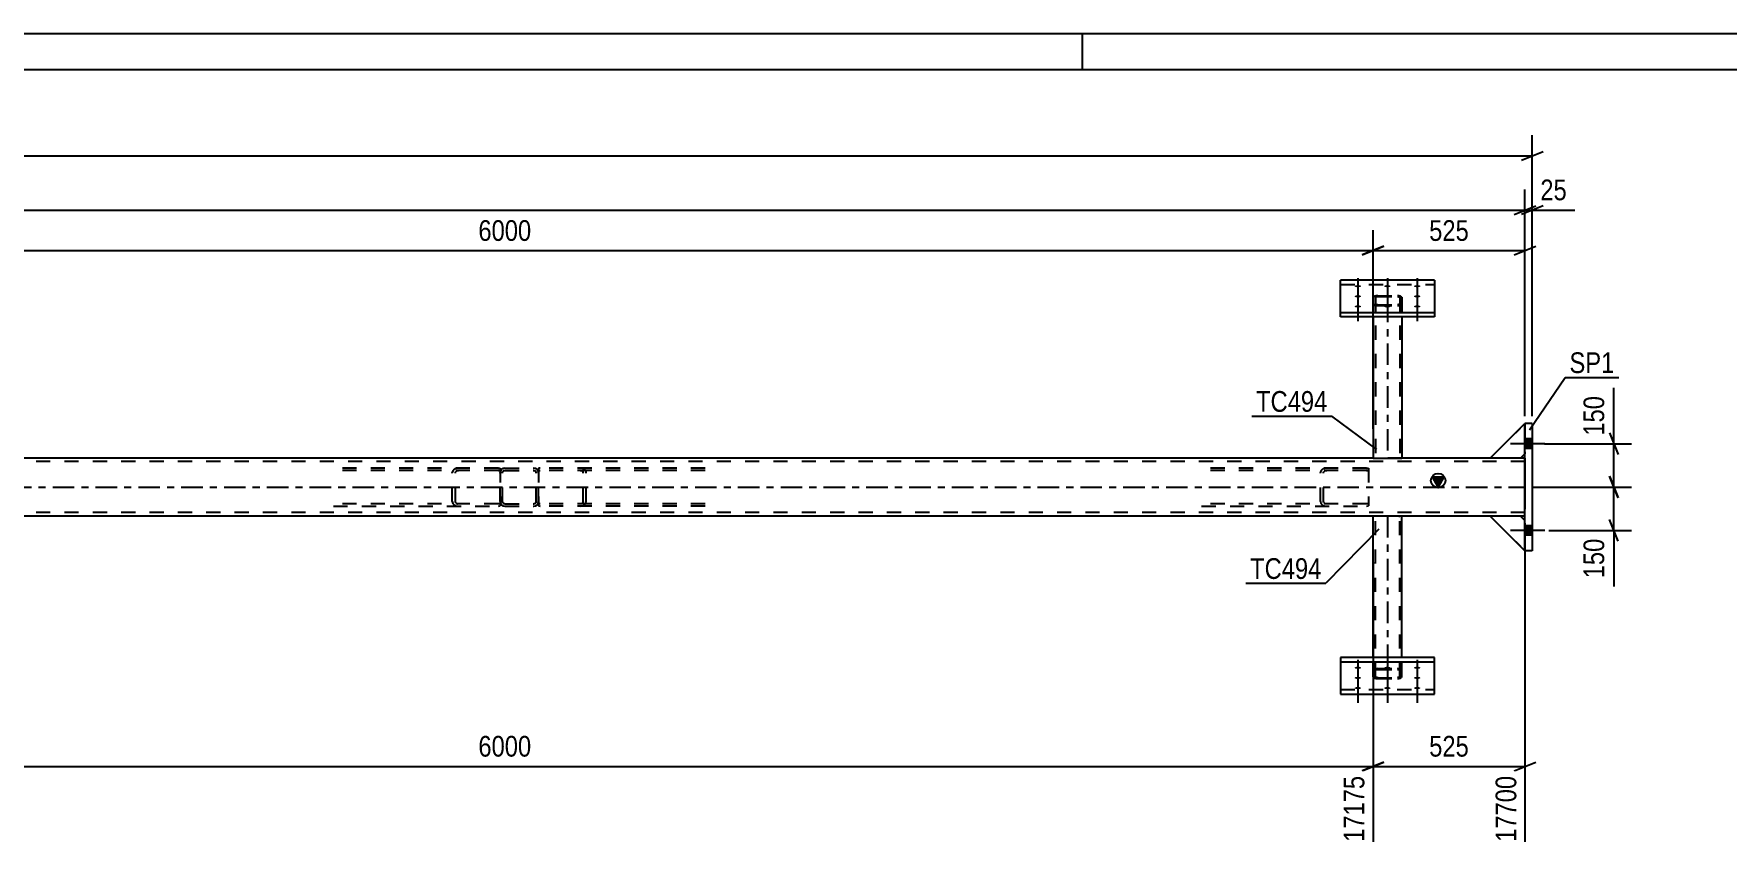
# Model space of a CAD drawing. Header units: millimetres. Extents: x -51 to 790, y -418 to 176.
# Drawn here: x 434.9 to 669, y 63.3 to 175.7 of the extents above; entities that cross this region are included whole.
import ezdxf

# ---------------------------------------------------------------- set-up
doc = ezdxf.new("R2010")
doc.units = ezdxf.units.MM
doc.linetypes.add('DXK_LINE_DOT2', pattern=[3.9198, 1.9599, -1.9599])
doc.linetypes.add('DXK_LINE_DOT3', pattern=[5.9187, 2.979, -0.9799, 0.9799, -0.9799])
doc.styles.add('Arial Narrow', font='ARIALN.TTF', dxfattribs={"height": 0.2})

# ---------------------------------------------------------------- blocks, each defined once
blk = doc.blocks.new('Unknown-389637219-15102')
at = {"color": 5, "linetype": 'Continuous'}
for p, q in [((789.86, 175.66), (-51.14, 175.66)), ((579.86, 170.66), (579.86, 175.66)), ((784.86, 170.66), (-46.14, 170.66))]:
    blk.add_line(p, q, dxfattribs=at)
blk = doc.blocks.new('Part-389637219-15324 - 15315')
at = {"color": 7, "linetype": 'DXK_LINE_DOT2'}
for p, q in [((504.91, 115.6), (504.66, 115.56)), ((504.66, 115.56), (504.66, 110.35)), ((504.66, 115.21), (504.75, 115.25)), ((504.75, 115.25), (504.91, 115.28)), ((527.7, 115.6), (504.91, 115.6)), ((527.7, 115.28), (504.91, 115.28)), ((510.74, 115.55), (510.41, 115.6)), ((510.41, 115.28), (510.57, 115.25)), ((510.81, 115.08), (510.85, 114.96)), ((510.85, 110.96), (510.85, 114.96)), ((511.28, 114.96), (511.22, 115.2)), ((511.28, 110.96), (511.28, 114.96)), ((504.75, 110.66), (504.66, 110.7)), ((504.66, 110.35), (504.91, 110.32)), ((504.91, 110.64), (504.75, 110.66)), ((527.7, 110.64), (504.91, 110.64)), ((527.7, 110.32), (504.91, 110.32)), ((510.57, 110.66), (510.41, 110.64)), ((510.41, 110.32), (510.74, 110.37)), ((510.85, 110.96), (510.81, 110.83)), ((511.22, 110.71), (511.28, 110.96))]:
    blk.add_line(p, q, dxfattribs=at)
for centre, radius, start, end in [((510.47, 114.86), 0.401, 32.4104, 75.4453), ((510.54, 114.77), 0.802, 32.4104, 75.4453), ((510.47, 111.05), 0.401, 284.5547, 327.5896), ((510.54, 111.14), 0.802, 284.5547, 327.5896)]:
    blk.add_arc(centre, radius, start, end, dxfattribs=at)
blk = doc.blocks.new('Part-389637219-15320 - 15315')
at = {"color": 7, "linetype": 'DXK_LINE_DOT2'}
for p, q in [((499.12, 115.6), (476.33, 115.6)), ((499.12, 115.28), (476.33, 115.28)), ((492.82, 115.2), (492.75, 114.96)), ((492.75, 110.96), (492.75, 114.96)), ((493.19, 114.96), (493.22, 115.08)), ((493.19, 110.96), (493.19, 114.96)), ((493.63, 115.6), (493.29, 115.55)), ((493.46, 115.25), (493.63, 115.28)), ((499.12, 115.6), (499.38, 115.56)), ((499.12, 115.28), (499.29, 115.25)), ((499.29, 115.25), (499.38, 115.21)), ((499.38, 115.56), (499.38, 110.35)), ((499.12, 110.64), (476.33, 110.64)), ((476.33, 110.32), (499.12, 110.32)), ((492.75, 110.96), (492.82, 110.71)), ((493.22, 110.83), (493.19, 110.96)), ((493.29, 110.37), (493.63, 110.32)), ((493.63, 110.64), (493.46, 110.66)), ((499.29, 110.66), (499.12, 110.64)), ((499.12, 110.32), (499.38, 110.35)), ((499.38, 110.7), (499.29, 110.66))]:
    blk.add_line(p, q, dxfattribs=at)
for centre, radius, start, end in [((493.5, 114.77), 0.802, 104.5547, 147.5896), ((493.56, 114.86), 0.401, 104.5547, 147.5896), ((493.5, 111.14), 0.802, 212.4104, 255.4453), ((493.56, 111.05), 0.401, 212.4104, 255.4453)]:
    blk.add_arc(centre, radius, start, end, dxfattribs=at)
blk = doc.blocks.new('Part-389637219-15370 - 15315')
at = {"color": 7, "linetype": 'DXK_LINE_DOT2'}
for p, q in [((640.42, 108.96), (636.22, 108.96)), ((636.22, 108.96), (641.02, 104.16)), ((641.02, 108.36), (640.42, 108.96)), ((641.02, 104.16), (641.02, 108.36))]:
    blk.add_line(p, q, dxfattribs=at)
blk = doc.blocks.new('Part-389637219-15323 - 15315')
at = {"color": 7, "linetype": 'DXK_LINE_DOT2'}
for p, q in [((619.12, 115.6), (596.33, 115.6)), ((619.12, 115.28), (596.33, 115.28)), ((612.82, 115.2), (612.75, 114.96)), ((612.75, 110.96), (612.75, 114.96)), ((613.19, 114.96), (613.22, 115.08)), ((613.19, 110.96), (613.19, 114.96)), ((613.63, 115.6), (613.29, 115.55)), ((613.46, 115.25), (613.63, 115.28)), ((619.12, 115.6), (619.38, 115.56)), ((619.12, 115.28), (619.29, 115.25)), ((619.29, 115.25), (619.38, 115.21)), ((619.38, 115.56), (619.38, 110.35)), ((619.12, 110.64), (596.33, 110.64)), ((596.33, 110.32), (619.12, 110.32)), ((612.75, 110.96), (612.82, 110.71)), ((613.22, 110.83), (613.19, 110.96)), ((613.29, 110.37), (613.63, 110.32)), ((613.63, 110.64), (613.46, 110.66)), ((619.29, 110.66), (619.12, 110.64)), ((619.12, 110.32), (619.38, 110.35)), ((619.38, 110.7), (619.29, 110.66))]:
    blk.add_line(p, q, dxfattribs=at)
for centre, radius, start, end in [((613.5, 114.77), 0.802, 104.5547, 147.5896), ((613.56, 114.86), 0.401, 104.5547, 147.5896), ((613.5, 111.14), 0.802, 212.4104, 255.4453), ((613.56, 111.05), 0.401, 212.4104, 255.4453)]:
    blk.add_arc(centre, radius, start, end, dxfattribs=at)
blk = doc.blocks.new('Part-389637219-15373 - 15315')
at = {"color": 7, "linetype": 'DXK_LINE_DOT2'}
for p, q in [((636.22, 116.96), (641.02, 121.76)), ((641.02, 121.76), (641.02, 117.56)), ((641.02, 117.56), (640.42, 116.96)), ((640.42, 116.96), (636.22, 116.96))]:
    blk.add_line(p, q, dxfattribs=at)
blk = doc.blocks.new('Part-389637219-15329 - 15315')
at = {"color": 7, "linetype": 'DXK_LINE_DOT2'}
for p, q in [((499.43, 115.2), (499.38, 114.96)), ((499.38, 110.96), (499.38, 114.96)), ((499.7, 114.96), (499.72, 115.08)), ((499.7, 110.96), (499.7, 114.96)), ((500.02, 115.6), (499.77, 115.55)), ((499.9, 115.25), (500.02, 115.28)), ((500.02, 115.6), (504.02, 115.6)), ((500.02, 115.28), (504.02, 115.28)), ((504.26, 115.55), (504.02, 115.6)), ((504.02, 115.28), (504.14, 115.25)), ((504.31, 115.08), (504.34, 114.96)), ((504.34, 110.96), (504.34, 114.96)), ((504.66, 114.96), (504.61, 115.2)), ((504.66, 110.96), (504.66, 114.96)), ((499.38, 110.96), (499.43, 110.71)), ((499.72, 110.83), (499.7, 110.96)), ((499.77, 110.37), (500.02, 110.32)), ((500.02, 110.64), (499.9, 110.66)), ((500.02, 110.64), (504.02, 110.64)), ((500.02, 110.32), (504.02, 110.32)), ((504.14, 110.66), (504.02, 110.64)), ((504.02, 110.32), (504.26, 110.37)), ((504.34, 110.96), (504.31, 110.83)), ((504.61, 110.71), (504.66, 110.96))]:
    blk.add_line(p, q, dxfattribs=at)
for centre, radius, start, end in [((500.02, 114.96), 0.64, 112.5, 157.5), ((500.02, 114.96), 0.32, 112.5, 157.5), ((504.02, 114.96), 0.32, 22.5, 67.5), ((504.02, 114.96), 0.64, 22.5, 67.5), ((500.02, 110.96), 0.64, 202.5, 247.5), ((500.02, 110.96), 0.32, 202.5, 247.5), ((504.02, 110.96), 0.32, 292.5, 337.5), ((504.02, 110.96), 0.64, 292.5, 337.5)]:
    blk.add_arc(centre, radius, start, end, dxfattribs=at)
blk = doc.blocks.new('Part-389637219-15375 - 15315')
at = {"color": 7, "linetype": 'DXK_LINE_DOT2'}
for p, q in [((636.22, 116.96), (641.02, 121.76)), ((641.02, 121.76), (641.02, 117.56)), ((641.02, 117.56), (640.42, 116.96)), ((640.42, 116.96), (636.22, 116.96))]:
    blk.add_line(p, q, dxfattribs=at)
blk = doc.blocks.new('Part-389637219-15336 - 15315')
at = {"color": 2, "linetype": 'Continuous'}
for p, q in [((620.02, 89.39), (620.02, 108.96)), ((624.02, 108.96), (620.02, 108.96)), ((624.02, 89.39), (624.02, 108.96))]:
    blk.add_line(p, q, dxfattribs=at)
at = {"color": 7, "linetype": 'DXK_LINE_DOT2'}
for p, q in [((620.34, 86.7), (620.34, 108.96)), ((623.6, 108.96), (623.62, 108.96)), ((623.67, 108.96), (623.7, 108.96)), ((623.7, 86.7), (623.7, 108.96)), ((620.02, 86.7), (620.02, 89.39)), ((624.02, 86.7), (624.02, 89.39)), ((620.07, 87.71), (620.02, 87.63)), ((620.02, 86.7), (620.07, 86.61)), ((620.21, 87.78), (620.07, 87.71)), ((620.07, 86.61), (620.21, 86.54)), ((620.41, 87.83), (620.21, 87.78)), ((620.34, 87.63), (620.36, 87.67)), ((620.36, 86.66), (620.34, 86.7)), ((620.36, 87.67), (620.43, 87.71)), ((620.43, 86.62), (620.36, 86.66)), ((620.66, 87.85), (620.41, 87.83)), ((620.43, 87.71), (620.54, 87.73)), ((620.54, 86.6), (620.43, 86.62)), ((620.54, 87.73), (620.66, 87.74)), ((620.66, 86.59), (620.54, 86.6)), ((620.66, 87.85), (623.38, 87.85)), ((620.66, 87.74), (623.38, 87.74)), ((623.62, 87.83), (623.38, 87.85)), ((623.38, 87.74), (623.5, 87.73)), ((623.5, 86.6), (623.38, 86.59)), ((623.5, 87.73), (623.6, 87.71)), ((623.6, 86.62), (623.5, 86.6)), ((623.6, 87.71), (623.67, 87.67)), ((623.67, 86.66), (623.6, 86.62)), ((623.83, 87.78), (623.62, 87.83)), ((623.67, 87.67), (623.7, 87.63)), ((623.7, 86.7), (623.67, 86.66)), ((623.97, 87.71), (623.83, 87.78)), ((623.83, 86.54), (623.97, 86.61)), ((624.02, 87.63), (623.97, 87.71)), ((623.97, 86.61), (624.02, 86.7)), ((620.21, 86.54), (620.41, 86.5)), ((620.41, 86.5), (620.66, 86.48)), ((620.66, 86.59), (623.38, 86.59)), ((620.66, 86.48), (623.38, 86.48)), ((623.38, 86.48), (623.62, 86.5)), ((623.62, 86.5), (623.83, 86.54))]:
    blk.add_line(p, q, dxfattribs=at)
at = {"color": 7, "linetype": 'DXK_LINE_DOT3'}
blk.add_line((622.02, 108.96), (622.02, 87.16), dxfattribs=at)
blk = doc.blocks.new('Part-389637219-15353 - 15315')
at = {"color": 2, "linetype": 'Continuous'}
for p, q in [((641.02, 104.16), (641.02, 121.76)), ((642.02, 121.76), (641.02, 121.76)), ((642.02, 121.76), (642.02, 104.16)), ((642.02, 104.16), (641.02, 104.16))]:
    blk.add_line(p, q, dxfattribs=at)
blk = doc.blocks.new('Part-389637219-15355 - 15315')
at = {"color": 7, "linetype": 'DXK_LINE_DOT2'}
for p, q in [((620.07, 139.3), (620.02, 139.22)), ((620.02, 139.22), (620.02, 136.53)), ((620.02, 138.29), (620.07, 138.2)), ((620.21, 139.37), (620.07, 139.3)), ((620.07, 138.2), (620.21, 138.13)), ((620.41, 139.42), (620.21, 139.37)), ((620.21, 138.13), (620.41, 138.08)), ((620.34, 139.22), (620.36, 139.26)), ((620.34, 139.22), (620.34, 116.96)), ((620.36, 138.24), (620.34, 138.29)), ((620.36, 139.26), (620.43, 139.29)), ((620.43, 138.21), (620.36, 138.24)), ((620.66, 139.43), (620.41, 139.42)), ((620.43, 139.29), (620.54, 139.32)), ((620.54, 138.18), (620.43, 138.21)), ((620.54, 139.32), (620.66, 139.32)), ((620.66, 138.18), (620.54, 138.18)), ((620.66, 139.43), (623.38, 139.43)), ((620.66, 139.32), (623.38, 139.32)), ((620.66, 138.18), (623.38, 138.18)), ((623.62, 139.42), (623.38, 139.43)), ((623.38, 139.32), (623.5, 139.32)), ((623.5, 138.18), (623.38, 138.18)), ((623.5, 139.32), (623.6, 139.29)), ((623.6, 138.21), (623.5, 138.18)), ((623.6, 139.29), (623.67, 139.26)), ((623.67, 138.24), (623.6, 138.21)), ((623.83, 139.37), (623.62, 139.42)), ((623.62, 138.08), (623.83, 138.13)), ((623.67, 139.26), (623.7, 139.22)), ((623.7, 138.29), (623.67, 138.24)), ((623.7, 139.22), (623.7, 116.96)), ((623.97, 139.3), (623.83, 139.37)), ((623.83, 138.13), (623.97, 138.2)), ((624.02, 139.22), (623.97, 139.3)), ((623.97, 138.2), (624.02, 138.29)), ((624.02, 139.22), (624.02, 136.53)), ((620.41, 138.08), (620.66, 138.07)), ((620.66, 138.07), (623.38, 138.07)), ((623.38, 138.07), (623.62, 138.08)), ((623.67, 116.96), (623.7, 116.96))]:
    blk.add_line(p, q, dxfattribs=at)
at = {"color": 7, "linetype": 'DXK_LINE_DOT3'}
blk.add_line((622.02, 138.75), (622.02, 116.96), dxfattribs=at)
at = {"color": 2, "linetype": 'Continuous'}
for p, q in [((620.02, 136.53), (620.02, 116.96)), ((624.02, 136.53), (624.02, 116.96)), ((620.02, 116.96), (624.02, 116.96))]:
    blk.add_line(p, q, dxfattribs=at)
blk = doc.blocks.new('Part-389637219-15356 - 15315')
at = {"color": 2, "linetype": 'Continuous'}
for p, q in [((628.52, 89.39), (615.52, 89.39)), ((615.52, 89.39), (615.52, 84.34)), ((628.52, 84.34), (628.52, 89.39)), ((615.52, 88.78), (628.52, 88.78)), ((615.52, 84.34), (628.52, 84.34))]:
    blk.add_line(p, q, dxfattribs=at)
at = {"color": 7, "linetype": 'DXK_LINE_DOT2'}
blk.add_line((615.52, 84.94), (628.52, 84.94), dxfattribs=at)
blk = doc.blocks.new('Part-389637219-15357 - 15315')
at = {"color": 2, "linetype": 'Continuous'}
for p, q in [((615.52, 136.53), (615.52, 141.57)), ((628.52, 141.57), (615.52, 141.57)), ((628.52, 141.57), (628.52, 136.53)), ((615.52, 137.13), (628.52, 137.13)), ((628.52, 136.53), (615.52, 136.53))]:
    blk.add_line(p, q, dxfattribs=at)
at = {"color": 7, "linetype": 'DXK_LINE_DOT2'}
blk.add_line((615.52, 140.97), (628.52, 140.97), dxfattribs=at)
blk = doc.blocks.new('Bolt-389637219-15488 - 15315')
at = {"linetype": 'Continuous'}
for points in [[(641.02, 119.62), (641.02, 118.3), (642.02, 118.3), (642.02, 119.62)], [(641.02, 119.62), (641.02, 118.3), (642.02, 118.3), (642.02, 119.62)], [(641.02, 107.62), (641.02, 106.3), (642.02, 106.3), (642.02, 107.62)], [(641.02, 107.62), (641.02, 106.3), (642.02, 106.3), (642.02, 107.62)]]:
    blk.add_hatch(color=1, dxfattribs=at).paths.add_polyline_path(points)
at = {"color": 1, "linetype": 'Continuous'}
for p, q in [((642.02, 119.62), (641.02, 119.62)), ((642.02, 119.62), (641.02, 119.62)), ((643.78, 118.96), (639.02, 118.96)), ((643.78, 118.96), (639.02, 118.96)), ((642.02, 118.3), (641.02, 118.3)), ((642.02, 118.3), (641.02, 118.3)), ((643.78, 106.96), (639.02, 106.96)), ((643.78, 106.96), (639.02, 106.96)), ((642.02, 107.62), (641.02, 107.62)), ((642.02, 107.62), (641.02, 107.62)), ((642.02, 106.3), (641.02, 106.3)), ((642.02, 106.3), (641.02, 106.3))]:
    blk.add_line(p, q, dxfattribs=at)
blk = doc.blocks.new('Part-389637219-15371 - 15315')
at = {"color": 2, "linetype": 'Continuous'}
for p, q in [((640.42, 108.96), (636.22, 108.96)), ((636.22, 108.96), (641.02, 104.16)), ((641.02, 108.36), (640.42, 108.96))]:
    blk.add_line(p, q, dxfattribs=at)
at = {"color": 7, "linetype": 'DXK_LINE_DOT2'}
blk.add_line((641.02, 104.16), (641.02, 108.36), dxfattribs=at)
blk = doc.blocks.new('Part-389637219-15372 - 15315')
at = {"color": 7, "linetype": 'DXK_LINE_DOT2'}
for p, q in [((640.42, 108.96), (636.22, 108.96)), ((636.22, 108.96), (641.02, 104.16)), ((641.02, 108.36), (640.42, 108.96)), ((641.02, 104.16), (641.02, 108.36))]:
    blk.add_line(p, q, dxfattribs=at)
blk = doc.blocks.new('Part-389637219-15374 - 15315')
at = {"color": 2, "linetype": 'Continuous'}
for p, q in [((636.22, 116.96), (641.02, 121.76)), ((641.02, 117.56), (640.42, 116.96)), ((640.42, 116.96), (636.22, 116.96))]:
    blk.add_line(p, q, dxfattribs=at)
at = {"color": 7, "linetype": 'DXK_LINE_DOT2'}
blk.add_line((641.02, 117.56), (641.02, 121.76), dxfattribs=at)
blk = doc.blocks.new('Part-389637219-15395 - 15315')
at = {"linetype": 'Continuous'}
blk.add_hatch(color=2, dxfattribs=at).paths.add_polyline_path([(629.02, 112.96), (628.22, 114.36), (629.82, 114.36)])
at = {"color": 7, "linetype": 'DXK_LINE_DOT2'}
for p, q in [((641.02, 116.48), (11.38, 116.48)), ((624.02, 116.96), (620.02, 116.96)), ((640.42, 116.96), (636.22, 116.96)), ((641.02, 116.96), (641.02, 116)), ((641.02, 116.96), (641.02, 116.68)), ((641.02, 109.44), (11.38, 109.44)), ((624.02, 108.96), (620.02, 108.96)), ((640.42, 108.96), (636.22, 108.96)), ((641.02, 108.96), (641.02, 109.92))]:
    blk.add_line(p, q, dxfattribs=at)
at = {"color": 2, "linetype": 'Continuous'}
for p, q in [((620.02, 116.96), (384.02, 116.96)), ((636.22, 116.96), (624.02, 116.96)), ((641.02, 116.96), (640.42, 116.96)), ((641.02, 116), (641.02, 109.92)), ((629.02, 112.96), (628.22, 114.36)), ((628.22, 114.36), (629.82, 114.36)), ((629.82, 114.36), (629.02, 112.96)), ((620.02, 108.96), (384.02, 108.96)), ((636.22, 108.96), (624.02, 108.96)), ((641.02, 108.96), (640.42, 108.96))]:
    blk.add_line(p, q, dxfattribs=at)
at = {"color": 7, "linetype": 'DXK_LINE_DOT3'}
blk.add_line((11.38, 112.96), (641.02, 112.96), dxfattribs=at)
at = {"color": 2, "linetype": 'Continuous'}
blk.add_circle((629.02, 113.86), 1, dxfattribs=at)
blk = doc.blocks.new('Bolt-389637219-15490 - 15315')
at = {"linetype": 'Continuous'}
for points in [[(617.92, 88.11), (618.01, 88.11), (618.1, 88.1), (618.18, 88.09), (618.24, 88.06), (618.3, 88.04), (618.34, 88.01), (618.36, 87.98), (618.36, 87.95), (618.34, 87.92), (618.3, 87.89), (618.24, 87.86), (618.18, 87.84), (618.1, 87.83), (618.01, 87.82), (617.92, 87.81), (617.83, 87.82), (617.74, 87.83), (617.66, 87.84), (617.59, 87.86), (617.54, 87.89), (617.5, 87.92), (617.48, 87.95), (617.48, 87.98), (617.5, 88.01), (617.54, 88.04), (617.59, 88.06), (617.66, 88.09), (617.74, 88.1), (617.83, 88.11)], [(617.92, 86.72), (618.01, 86.72), (618.1, 86.71), (618.18, 86.69), (618.24, 86.67), (618.3, 86.64), (618.34, 86.61), (618.36, 86.58), (618.36, 86.55), (618.34, 86.52), (618.3, 86.49), (618.24, 86.47), (618.18, 86.45), (618.1, 86.43), (618.01, 86.42), (617.92, 86.42), (617.83, 86.42), (617.74, 86.43), (617.66, 86.45), (617.59, 86.47), (617.54, 86.49), (617.5, 86.52), (617.48, 86.55), (617.48, 86.58), (617.5, 86.61), (617.54, 86.64), (617.59, 86.67), (617.66, 86.69), (617.74, 86.71), (617.83, 86.72)], [(622, 88.11), (622.09, 88.11), (622.18, 88.1), (622.26, 88.09), (622.32, 88.06), (622.38, 88.04), (622.42, 88.01), (622.44, 87.98), (622.44, 87.95), (622.42, 87.92), (622.38, 87.89), (622.32, 87.86), (622.26, 87.84), (622.18, 87.83), (622.09, 87.82), (622, 87.81), (621.91, 87.82), (621.82, 87.83), (621.74, 87.84), (621.67, 87.86), (621.62, 87.89), (621.58, 87.92), (621.56, 87.95), (621.56, 87.98), (621.58, 88.01), (621.62, 88.04), (621.67, 88.06), (621.74, 88.09), (621.82, 88.1), (621.91, 88.11)], [(626.12, 88.11), (626.21, 88.11), (626.3, 88.1), (626.38, 88.09), (626.44, 88.06), (626.5, 88.04), (626.54, 88.01), (626.56, 87.98), (626.56, 87.95), (626.54, 87.92), (626.5, 87.89), (626.44, 87.86), (626.38, 87.84), (626.3, 87.83), (626.21, 87.82), (626.12, 87.81), (626.03, 87.82), (625.94, 87.83), (625.86, 87.84), (625.79, 87.86), (625.74, 87.89), (625.7, 87.92), (625.68, 87.95), (625.68, 87.98), (625.7, 88.01), (625.74, 88.04), (625.79, 88.06), (625.86, 88.09), (625.94, 88.1), (626.03, 88.11)], [(626.12, 86.72), (626.21, 86.72), (626.3, 86.71), (626.38, 86.69), (626.44, 86.67), (626.5, 86.64), (626.54, 86.61), (626.56, 86.58), (626.56, 86.55), (626.54, 86.52), (626.5, 86.49), (626.44, 86.47), (626.38, 86.45), (626.3, 86.43), (626.21, 86.42), (626.12, 86.42), (626.03, 86.42), (625.94, 86.43), (625.86, 86.45), (625.79, 86.47), (625.74, 86.49), (625.7, 86.52), (625.68, 86.55), (625.68, 86.58), (625.7, 86.61), (625.74, 86.64), (625.79, 86.67), (625.86, 86.69), (625.94, 86.71), (626.03, 86.72)], [(617.92, 85.31), (618.01, 85.31), (618.1, 85.3), (618.18, 85.28), (618.24, 85.26), (618.3, 85.23), (618.34, 85.21), (618.36, 85.17), (618.36, 85.14), (618.34, 85.11), (618.3, 85.08), (618.24, 85.06), (618.18, 85.04), (618.1, 85.02), (618.01, 85.01), (617.92, 85.01), (617.83, 85.01), (617.74, 85.02), (617.66, 85.04), (617.59, 85.06), (617.54, 85.08), (617.5, 85.11), (617.48, 85.14), (617.48, 85.17), (617.5, 85.21), (617.54, 85.23), (617.59, 85.26), (617.66, 85.28), (617.74, 85.3), (617.83, 85.31)], [(622, 85.31), (622.09, 85.31), (622.18, 85.3), (622.26, 85.28), (622.32, 85.26), (622.38, 85.23), (622.42, 85.21), (622.44, 85.17), (622.44, 85.14), (622.42, 85.11), (622.38, 85.08), (622.32, 85.06), (622.26, 85.04), (622.18, 85.02), (622.09, 85.01), (622, 85.01), (621.91, 85.01), (621.82, 85.02), (621.74, 85.04), (621.67, 85.06), (621.62, 85.08), (621.58, 85.11), (621.56, 85.14), (621.56, 85.17), (621.58, 85.21), (621.62, 85.23), (621.67, 85.26), (621.74, 85.28), (621.82, 85.3), (621.91, 85.31)], [(626.12, 85.31), (626.21, 85.31), (626.3, 85.3), (626.38, 85.28), (626.44, 85.26), (626.5, 85.23), (626.54, 85.21), (626.56, 85.17), (626.56, 85.14), (626.54, 85.11), (626.5, 85.08), (626.44, 85.06), (626.38, 85.04), (626.3, 85.02), (626.21, 85.01), (626.12, 85.01), (626.03, 85.01), (625.94, 85.02), (625.86, 85.04), (625.79, 85.06), (625.74, 85.08), (625.7, 85.11), (625.68, 85.14), (625.68, 85.17), (625.7, 85.21), (625.74, 85.23), (625.79, 85.26), (625.86, 85.28), (625.94, 85.3), (626.03, 85.31)]]:
    blk.add_hatch(color=1, dxfattribs=at).paths.add_polyline_path(points)
at = {"color": 1, "linetype": 'Continuous'}
for p, q in [((617.92, 89.05), (617.92, 85.93)), ((622, 89.05), (622, 85.93)), ((626.12, 89.05), (626.12, 85.93)), ((617.92, 87.66), (617.92, 84.54)), ((626.12, 87.66), (626.12, 84.54)), ((617.92, 86.25), (617.92, 83.13)), ((622, 86.25), (622, 83.13)), ((626.12, 86.25), (626.12, 83.13))]:
    blk.add_line(p, q, dxfattribs=at)
blk = doc.blocks.new('Bolt-389637219-15491 - 15315')
at = {"linetype": 'Continuous'}
for points in [[(617.92, 140.6), (617.83, 140.61), (617.74, 140.62), (617.66, 140.63), (617.59, 140.65), (617.54, 140.68), (617.5, 140.71), (617.48, 140.74), (617.48, 140.77), (617.5, 140.8), (617.54, 140.83), (617.59, 140.85), (617.66, 140.88), (617.74, 140.89), (617.83, 140.9), (617.92, 140.9), (618.01, 140.9), (618.1, 140.89), (618.18, 140.88), (618.24, 140.85), (618.3, 140.83), (618.34, 140.8), (618.36, 140.77), (618.36, 140.74), (618.34, 140.71), (618.3, 140.68), (618.24, 140.65), (618.18, 140.63), (618.1, 140.62), (618.01, 140.61)], [(622, 140.6), (621.91, 140.61), (621.82, 140.62), (621.74, 140.63), (621.67, 140.65), (621.62, 140.68), (621.58, 140.71), (621.56, 140.74), (621.56, 140.77), (621.58, 140.8), (621.62, 140.83), (621.67, 140.85), (621.74, 140.88), (621.82, 140.89), (621.91, 140.9), (622, 140.9), (622.09, 140.9), (622.18, 140.89), (622.26, 140.88), (622.32, 140.85), (622.38, 140.83), (622.42, 140.8), (622.44, 140.77), (622.44, 140.74), (622.42, 140.71), (622.38, 140.68), (622.32, 140.65), (622.26, 140.63), (622.18, 140.62), (622.09, 140.61)], [(626.12, 140.6), (626.03, 140.61), (625.94, 140.62), (625.86, 140.63), (625.79, 140.65), (625.74, 140.68), (625.7, 140.71), (625.68, 140.74), (625.68, 140.77), (625.7, 140.8), (625.74, 140.83), (625.79, 140.85), (625.86, 140.88), (625.94, 140.89), (626.03, 140.9), (626.12, 140.9), (626.21, 140.9), (626.3, 140.89), (626.38, 140.88), (626.44, 140.85), (626.5, 140.83), (626.54, 140.8), (626.56, 140.77), (626.56, 140.74), (626.54, 140.71), (626.5, 140.68), (626.44, 140.65), (626.38, 140.63), (626.3, 140.62), (626.21, 140.61)], [(617.92, 139.19), (617.83, 139.2), (617.74, 139.21), (617.66, 139.22), (617.59, 139.24), (617.54, 139.27), (617.5, 139.3), (617.48, 139.33), (617.48, 139.36), (617.5, 139.39), (617.54, 139.42), (617.59, 139.45), (617.66, 139.47), (617.74, 139.48), (617.83, 139.49), (617.92, 139.5), (618.01, 139.49), (618.1, 139.48), (618.18, 139.47), (618.24, 139.45), (618.3, 139.42), (618.34, 139.39), (618.36, 139.36), (618.36, 139.33), (618.34, 139.3), (618.3, 139.27), (618.24, 139.24), (618.18, 139.22), (618.1, 139.21), (618.01, 139.2)], [(617.92, 137.8), (617.83, 137.8), (617.74, 137.81), (617.66, 137.83), (617.59, 137.85), (617.54, 137.87), (617.5, 137.9), (617.48, 137.93), (617.48, 137.97), (617.5, 138), (617.54, 138.02), (617.59, 138.05), (617.66, 138.07), (617.74, 138.09), (617.83, 138.1), (617.92, 138.1), (618.01, 138.1), (618.1, 138.09), (618.18, 138.07), (618.24, 138.05), (618.3, 138.02), (618.34, 138), (618.36, 137.97), (618.36, 137.93), (618.34, 137.9), (618.3, 137.87), (618.24, 137.85), (618.18, 137.83), (618.1, 137.81), (618.01, 137.8)], [(622, 137.8), (621.91, 137.8), (621.82, 137.81), (621.74, 137.83), (621.67, 137.85), (621.62, 137.87), (621.58, 137.9), (621.56, 137.93), (621.56, 137.97), (621.58, 138), (621.62, 138.02), (621.67, 138.05), (621.74, 138.07), (621.82, 138.09), (621.91, 138.1), (622, 138.1), (622.09, 138.1), (622.18, 138.09), (622.26, 138.07), (622.32, 138.05), (622.38, 138.02), (622.42, 138), (622.44, 137.97), (622.44, 137.93), (622.42, 137.9), (622.38, 137.87), (622.32, 137.85), (622.26, 137.83), (622.18, 137.81), (622.09, 137.8)], [(626.12, 139.19), (626.03, 139.2), (625.94, 139.21), (625.86, 139.22), (625.79, 139.24), (625.74, 139.27), (625.7, 139.3), (625.68, 139.33), (625.68, 139.36), (625.7, 139.39), (625.74, 139.42), (625.79, 139.45), (625.86, 139.47), (625.94, 139.48), (626.03, 139.49), (626.12, 139.5), (626.21, 139.49), (626.3, 139.48), (626.38, 139.47), (626.44, 139.45), (626.5, 139.42), (626.54, 139.39), (626.56, 139.36), (626.56, 139.33), (626.54, 139.3), (626.5, 139.27), (626.44, 139.24), (626.38, 139.22), (626.3, 139.21), (626.21, 139.2)], [(626.12, 137.8), (626.03, 137.8), (625.94, 137.81), (625.86, 137.83), (625.79, 137.85), (625.74, 137.87), (625.7, 137.9), (625.68, 137.93), (625.68, 137.97), (625.7, 138), (625.74, 138.02), (625.79, 138.05), (625.86, 138.07), (625.94, 138.09), (626.03, 138.1), (626.12, 138.1), (626.21, 138.1), (626.3, 138.09), (626.38, 138.07), (626.44, 138.05), (626.5, 138.02), (626.54, 138), (626.56, 137.97), (626.56, 137.93), (626.54, 137.9), (626.5, 137.87), (626.44, 137.85), (626.38, 137.83), (626.3, 137.81), (626.21, 137.8)]]:
    blk.add_hatch(color=1, dxfattribs=at).paths.add_polyline_path(points)
at = {"color": 1, "linetype": 'Continuous'}
for p, q in [((617.92, 141.84), (617.92, 138.72)), ((617.92, 140.43), (617.92, 137.32)), ((622, 141.84), (622, 138.72)), ((626.12, 141.84), (626.12, 138.72)), ((626.12, 140.43), (626.12, 137.32)), ((617.92, 139.04), (617.92, 135.92)), ((622, 139.04), (622, 135.92)), ((626.12, 139.04), (626.12, 135.92))]:
    blk.add_line(p, q, dxfattribs=at)
blk = doc.blocks.new('StraightDimension-389637219-31027 - 15315')
at = {"color": 7, "linetype": 'Continuous'}
for p, q in [((620.02, 121.04), (620.02, 148.52)), ((380.02, 145.67), (620.02, 145.67)), ((618.52, 145.07), (621.52, 146.27))]:
    blk.add_line(p, q, dxfattribs=at)
at = {"color": 0}
blk.add_wipeout([(504.27, 146.42), (504.27, 150.62), (495.76, 150.62), (495.76, 146.42)], dxfattribs=at)
at = {"color": 3, "style": 'Arial Narrow'}
blk.add_text('6000', height=2.863, dxfattribs=at).set_placement((496.36, 147.02))
blk = doc.blocks.new('StraightDimension-389637219-22432 - 15315')
at = {"color": 7, "linetype": 'Continuous'}
for p, q in [((642.02, 122.76), (642.02, 161.64)), ((640.52, 158.19), (643.52, 159.39)), ((-2.52, 158.79), (642.02, 158.79))]:
    blk.add_line(p, q, dxfattribs=at)
blk = doc.blocks.new('StraightDimension-389637219-22497 - 15315')
at = {"color": 7, "linetype": 'Continuous'}
for p, q in [((641.02, 122.76), (641.02, 154.14)), ((-1.52, 151.29), (641.02, 151.29)), ((639.52, 150.69), (642.52, 151.89))]:
    blk.add_line(p, q, dxfattribs=at)
blk = doc.blocks.new('StraightDimension-389637219-22498 - 15315')
at = {"color": 7, "linetype": 'Continuous'}
for p, q in [((641.02, 122.76), (641.02, 154.14)), ((642.02, 122.76), (642.02, 154.14)), ((639.52, 150.69), (642.52, 151.89)), ((643.52, 151.89), (640.52, 150.69)), ((641.02, 151.29), (642.02, 151.29))]:
    blk.add_line(p, q, dxfattribs=at)
at = {"color": 0}
blk.add_wipeout([(647.4, 152.04), (647.4, 156.24), (642.54, 156.24), (642.54, 152.04)], dxfattribs=at)
at = {"color": 7, "linetype": 'Continuous'}
blk.add_line((642.02, 151.29), (647.92, 151.29), dxfattribs=at)
blk.add_line((642.02, 151.29), (647.92, 151.29), dxfattribs=at)
at = {"color": 3, "style": 'Arial Narrow'}
blk.add_text('25', height=2.863, dxfattribs=at).set_placement((643.14, 152.64))
blk = doc.blocks.new('StraightDimension-389637219-22618 - 15315')
at = {"color": 7, "linetype": 'Continuous'}
for p, q in [((641.02, 107.96), (641.02, 63.89)), ((620.02, 102.55), (620.02, 63.89)), ((621.52, 74.93), (618.52, 73.73)), ((639.52, 73.73), (642.52, 74.93)), ((620.02, 74.33), (641.02, 74.33))]:
    blk.add_line(p, q, dxfattribs=at)
at = {"color": 0}
blk.add_wipeout([(633.86, 75.08), (633.86, 79.28), (627.18, 79.28), (627.18, 75.08)], dxfattribs=at)
at = {"color": 0, "linetype": 'Continuous'}
blk.add_wipeout([(640.42, 73.63), (636.22, 73.63), (636.22, 63.29), (640.42, 63.29)], dxfattribs=at)
at = {"color": 3, "style": 'Arial Narrow'}
blk.add_text('525', height=2.863, dxfattribs=at).set_placement((627.78, 75.68))
at = {"color": 3, "linetype": 'Continuous', "style": 'Arial Narrow'}
blk.add_text('17700', height=2.863, rotation=90.0002, dxfattribs=at).set_placement((639.82, 63.89))
blk = doc.blocks.new('StraightDimension-389637219-22619 - 15315')
at = {"color": 7, "linetype": 'Continuous'}
for p, q in [((620.02, 102.55), (620.02, 63.89)), ((618.52, 73.73), (621.52, 74.93)), ((380.02, 74.33), (620.02, 74.33))]:
    blk.add_line(p, q, dxfattribs=at)
at = {"color": 0}
blk.add_wipeout([(504.27, 75.08), (504.27, 79.28), (495.76, 79.28), (495.76, 75.08)], dxfattribs=at)
at = {"color": 0, "linetype": 'Continuous'}
blk.add_wipeout([(619.42, 73.63), (615.22, 73.63), (615.22, 63.29), (619.42, 63.29)], dxfattribs=at)
at = {"color": 3, "style": 'Arial Narrow'}
blk.add_text('6000', height=2.863, dxfattribs=at).set_placement((496.36, 75.68))
at = {"color": 3, "linetype": 'Continuous', "style": 'Arial Narrow'}
blk.add_text('17175', height=2.863, rotation=90.0002, dxfattribs=at).set_placement((618.82, 63.89))
blk = doc.blocks.new('StraightDimension-389637219-31026 - 15315')
at = {"color": 7, "linetype": 'Continuous'}
for p, q in [((620.02, 121.04), (620.02, 148.52)), ((641.02, 122.76), (641.02, 148.52)), ((621.52, 146.27), (618.52, 145.07)), ((620.02, 145.67), (641.02, 145.67)), ((639.52, 145.07), (642.52, 146.27))]:
    blk.add_line(p, q, dxfattribs=at)
at = {"color": 0}
blk.add_wipeout([(633.86, 146.42), (633.86, 150.62), (627.18, 150.62), (627.18, 146.42)], dxfattribs=at)
at = {"color": 3, "style": 'Arial Narrow'}
blk.add_text('525', height=2.863, dxfattribs=at).set_placement((627.78, 147.02))
blk = doc.blocks.new('StraightDimension-389637219-38596 - 15315')
at = {"color": 7, "linetype": 'Continuous'}
for p, q in [((652.72, 120.46), (653.92, 117.46)), ((643.73, 118.96), (655.72, 118.96)), ((653.32, 112.96), (653.32, 118.96)), ((642.02, 112.96), (655.72, 112.96)), ((653.92, 111.46), (652.72, 114.46))]:
    blk.add_line(p, q, dxfattribs=at)
at = {"color": 0}
blk.add_wipeout([(652.57, 126.17), (648.37, 126.17), (648.37, 119.48), (652.57, 119.48)], dxfattribs=at)
at = {"color": 7, "linetype": 'Continuous'}
blk.add_line((653.32, 118.96), (653.32, 126.69), dxfattribs=at)
blk.add_line((653.32, 118.96), (653.32, 126.69), dxfattribs=at)
at = {"color": 3, "style": 'Arial Narrow'}
blk.add_text('150', height=2.863, rotation=90.0002, dxfattribs=at).set_placement((651.97, 120.08))
blk = doc.blocks.new('StraightDimension-389637219-38597 - 15315')
at = {"color": 7, "linetype": 'Continuous'}
for p, q in [((642.02, 112.96), (655.72, 112.96)), ((652.72, 114.46), (653.92, 111.46)), ((653.32, 106.96), (653.32, 112.96)), ((653.92, 105.46), (652.72, 108.46)), ((644.32, 106.96), (655.72, 106.96))]:
    blk.add_line(p, q, dxfattribs=at)
at = {"color": 0}
blk.add_wipeout([(652.57, 106.43), (648.37, 106.43), (648.37, 99.75), (652.57, 99.75)], dxfattribs=at)
at = {"color": 7, "linetype": 'Continuous'}
blk.add_line((653.32, 106.96), (653.32, 99.22), dxfattribs=at)
blk.add_line((653.32, 106.96), (653.32, 99.22), dxfattribs=at)
at = {"color": 3, "style": 'Arial Narrow'}
blk.add_text('150', height=2.863, rotation=90.0002, dxfattribs=at).set_placement((651.97, 100.35))
blk = doc.blocks.new('Mark-389637219-20493 - 15315')
at = {"color": 0}
blk.add_wipeout([(612.89, 100.26), (612.89, 103.26), (603.03, 103.26), (603.03, 100.26)], dxfattribs=at)
blk.add_wipeout([(612.89, 100.26), (612.89, 103.26), (603.03, 103.26), (603.03, 100.26)], dxfattribs=at)
at = {"color": 30, "linetype": 'Continuous'}
for p in [(620.83, 107.14), (602.43, 99.66)]:
    blk.add_line(p, (613.49, 99.66), dxfattribs=at)
at = {"color": 3, "style": 'Arial Narrow'}
blk.add_text('TC494', height=2.863, dxfattribs=at).set_placement((603.03, 100.26))
blk = doc.blocks.new('Mark-389637219-20496 - 15315')
at = {"color": 0}
blk.add_wipeout([(653.38, 128.74), (653.38, 131.74), (647.17, 131.74), (647.17, 128.74)], dxfattribs=at)
blk.add_wipeout([(653.38, 128.74), (653.38, 131.74), (647.17, 131.74), (647.17, 128.74)], dxfattribs=at)
at = {"color": 30, "linetype": 'Continuous'}
for p, q in [((641.63, 120.9), (646.57, 128.14)), ((646.57, 128.14), (653.98, 128.14))]:
    blk.add_line(p, q, dxfattribs=at)
at = {"color": 3, "style": 'Arial Narrow'}
blk.add_text('SP1', height=2.863, dxfattribs=at).set_placement((647.17, 128.74))
blk = doc.blocks.new('Mark-389637219-20499 - 15315')
at = {"color": 0}
blk.add_wipeout([(613.72, 123.38), (613.72, 126.38), (603.85, 126.38), (603.85, 123.38)], dxfattribs=at)
blk.add_wipeout([(613.72, 123.38), (613.72, 126.38), (603.85, 126.38), (603.85, 123.38)], dxfattribs=at)
at = {"color": 30, "linetype": 'Continuous'}
for p in [(603.25, 122.78), (620.55, 118.18)]:
    blk.add_line(p, (614.32, 122.78), dxfattribs=at)
at = {"color": 3, "style": 'Arial Narrow'}
blk.add_text('TC494', height=2.863, dxfattribs=at).set_placement((603.85, 123.38))

msp = doc.modelspace()

# ---------------------------------------------------------------- block references
for name in ['Unknown-389637219-15102', 'Part-389637219-15357 - 15315', 'Bolt-389637219-15491 - 15315', 'Part-389637219-15355 - 15315', 'Part-389637219-15373 - 15315', 'Part-389637219-15375 - 15315', 'Part-389637219-15374 - 15315', 'Part-389637219-15353 - 15315', 'Bolt-389637219-15488 - 15315', 'Part-389637219-15395 - 15315', 'Part-389637219-15320 - 15315', 'Part-389637219-15329 - 15315', 'Part-389637219-15324 - 15315', 'Part-389637219-15323 - 15315', 'Part-389637219-15336 - 15315', 'Part-389637219-15370 - 15315', 'Part-389637219-15371 - 15315', 'Part-389637219-15372 - 15315', 'Part-389637219-15356 - 15315', 'Bolt-389637219-15490 - 15315']:
    msp.add_blockref(name, (0, 0))

# ---------------------------------------------------------------- next in the draw order: block references
for name in ['StraightDimension-389637219-31027 - 15315', 'StraightDimension-389637219-22618 - 15315']:
    msp.add_blockref(name, (0, 0))

# ---------------------------------------------------------------- next in the draw order: block references
for name in ['StraightDimension-389637219-22432 - 15315', 'StraightDimension-389637219-22619 - 15315']:
    msp.add_blockref(name, (0, 0))

# ---------------------------------------------------------------- next in the draw order: block references
for name in ['StraightDimension-389637219-22497 - 15315', 'Mark-389637219-20493 - 15315']:
    msp.add_blockref(name, (0, 0))

# ---------------------------------------------------------------- next in the draw order: block references
msp.add_blockref('StraightDimension-389637219-22498 - 15315', (0, 0))

# ---------------------------------------------------------------- next in the draw order: block references
msp.add_blockref('StraightDimension-389637219-31026 - 15315', (0, 0))

# ---------------------------------------------------------------- next in the draw order: block references
for name in ['Mark-389637219-20499 - 15315', 'StraightDimension-389637219-38596 - 15315']:
    msp.add_blockref(name, (0, 0))

# ---------------------------------------------------------------- next in the draw order: block references
for name in ['Mark-389637219-20496 - 15315', 'StraightDimension-389637219-38597 - 15315']:
    msp.add_blockref(name, (0, 0))

doc.saveas('drawing.dxf')
